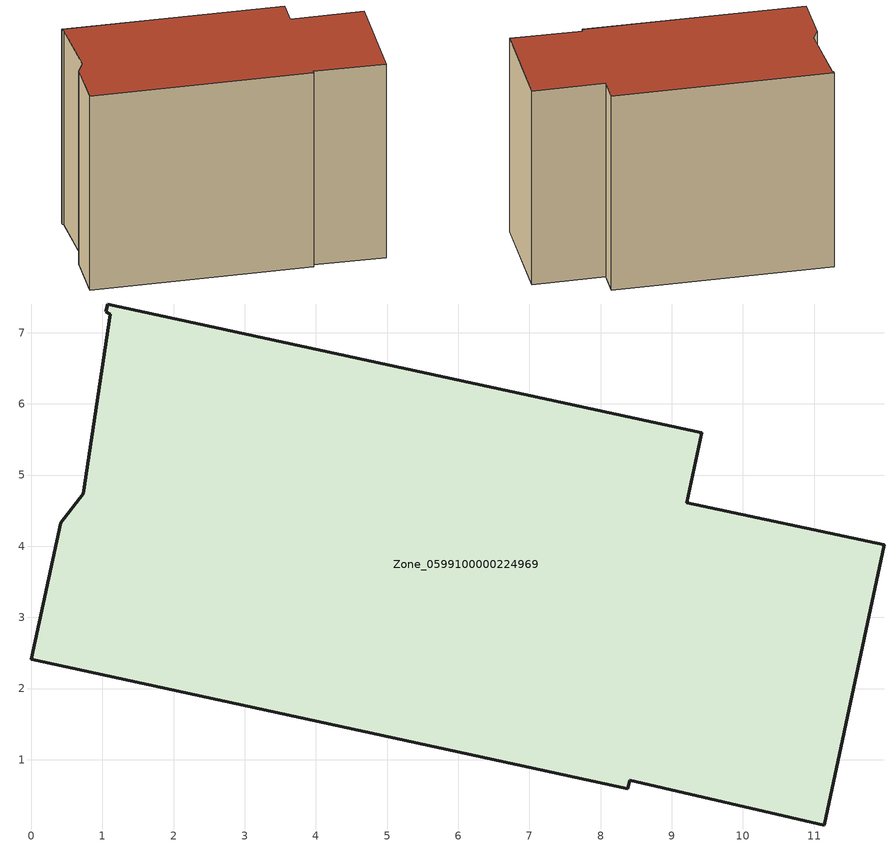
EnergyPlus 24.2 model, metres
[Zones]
Zone_0599100000224969
 floor ground (C_G): 0.73,4.74 1.11,7.26 1.05,7.3 1.07,7.4 9.42,5.59 9.21,4.61 11.98,4.02 11.14,0.08 8.41,0.71 8.38,0.59 0,2.41 0.41,4.33 z0
 wall outside (C_F): 1.07,7.4 1.05,7.3 1.11,7.26 0.73,4.74 0.41,4.33 0,2.41 8.38,0.59 8.41,0.71 11.14,0.08 11.98,4.02 9.21,4.61 9.42,5.59 1.07,7.4 z0:8.39
 roof outside (C_R): 1.11,7.26 0.73,4.74 0.41,4.33 0,2.41 8.38,0.59 8.41,0.71 11.14,0.08 11.98,4.02 9.21,4.61 9.42,5.59 1.07,7.4 1.05,7.3 z8.39
[BUILDING]
Pand.0599100000224969: North Axis=0; Terrain=City; Loads Convergence Tolerance Value=0.04; Temperature Convergence Tolerance Value=0.4; Solar Distribution=FullExterior; Maximum Number of Warmup Days=25; Minimum Number of Warmup Days=1
[Site:Location]
Rotterdam.The.Hague.AP_ZH_NLD Design_Conditions: Latitude=51.96; Longitude=4.45; Time Zone=1; Elevation=-4.5
[SITE:GROUNDTEMPERATURE:BUILDINGSURFACE]
18, 18, 18, 18, 18, 18, 18, 18, 18, 18, 18, 18
[MATERIAL] Thermal Absorptance=0.9; Solar Absorptance=0.7; Visible Absorptance=0.7
Name | Roughness | Thickness | Conductivity | Density | Specific Heat
G.TI.1975-1991 | MediumSmooth | 0.15 | 0.288461 | 540 | 1210
F.TI.1975-1991 | Rough | 0.3 | 0.230769 | 1920 | 840
R.TI.1975-1991 | MediumRough | 0.2 | 0.153846 | 1500 | 1000
[CONSTRUCTION]
C_G: G.TI.1975-1991
C_F: F.TI.1975-1991
C_R: R.TI.1975-1991
[ZONE]
Zone_0599100000224969: Type=1; Multiplier=1; Ceiling Height=Autocalculate; Volume=Autocalculate; Floor Area=autocalculate; Part of Total Floor Area=Yes
[ZONEINFILTRATION:DESIGNFLOWRATE]
Infil_Zone_0599100000224969: Zone or ZoneList or Space or SpaceList=Zone_0599100000224969; Schedule=AlwaysOn; Design Flow Rate Calculation Method=Flow/Area; Flow Rate per Floor Area=0.003; Constant Term Coefficient=1; Temperature Term Coefficient=0; Velocity Term Coefficient=0; Velocity Squared Term Coefficient=0
[HVACTEMPLATE:ZONE:IDEALLOADSAIRSYSTEM]
Zone_0599100000224969: Maximum Heating Supply Air Temperature=50; Minimum Cooling Supply Air Temperature=13; Maximum Heating Supply Air Humidity Ratio=0.0156; Minimum Cooling Supply Air Humidity Ratio=0.0077; Heating Limit=NoLimit; Cooling Limit=NoLimit; Dehumidification Control Type=ConstantSensibleHeatRatio; Cooling Sensible Heat Ratio=0.7; Dehumidification Setpoint=60; Humidification Control Type=None; Humidification Setpoint=30; Outdoor Air Method=None; Outdoor Air Flow Rate per Person=0.00944; Outdoor Air Flow Rate per Zone Floor Area=0; Outdoor Air Flow Rate per Zone=0; Demand Controlled Ventilation Type=None; Outdoor Air Economizer Type=NoEconomizer; Heat Recovery Type=None; Sensible Heat Recovery Effectiveness=0.7; Latent Heat Recovery Effectiveness=0.65
[ZONECONTROL:THERMOSTAT]
ThermostatControl_Zone_0599100000224969: Zone or ZoneList=Zone_0599100000224969; Control Type Schedule=DualSetpointControlType; Control 1=Thermostat_Zone_0599100000224969; Temperature Difference Between Cutout And Setpoint=0
[THERMOSTATSETPOINT:DUALSETPOINT]
Thermostat_Zone_0599100000224969: Heating Setpoint Temperature Schedule=HeatingSetpoint_Zone_0599100000224969; Cooling Setpoint Temperature Schedule=CoolingSetpoint_Zone_0599100000224969
[SCHEDULE:COMPACT]
HeatingSetpoint_Zone_0599100000224969: Through: 12/31, For: AllDays, Until: 24:00, 21
CoolingSetpoint_Zone_0599100000224969: Through: 12/31, For: AllDays, Until: 24:00, 24
DualSetpointControlType: Through: 12/31, For: AllDays, Until: 24:00, 4
AlwaysOn: Through: 12/31, For: AllDays, Until: 24:00, 1
